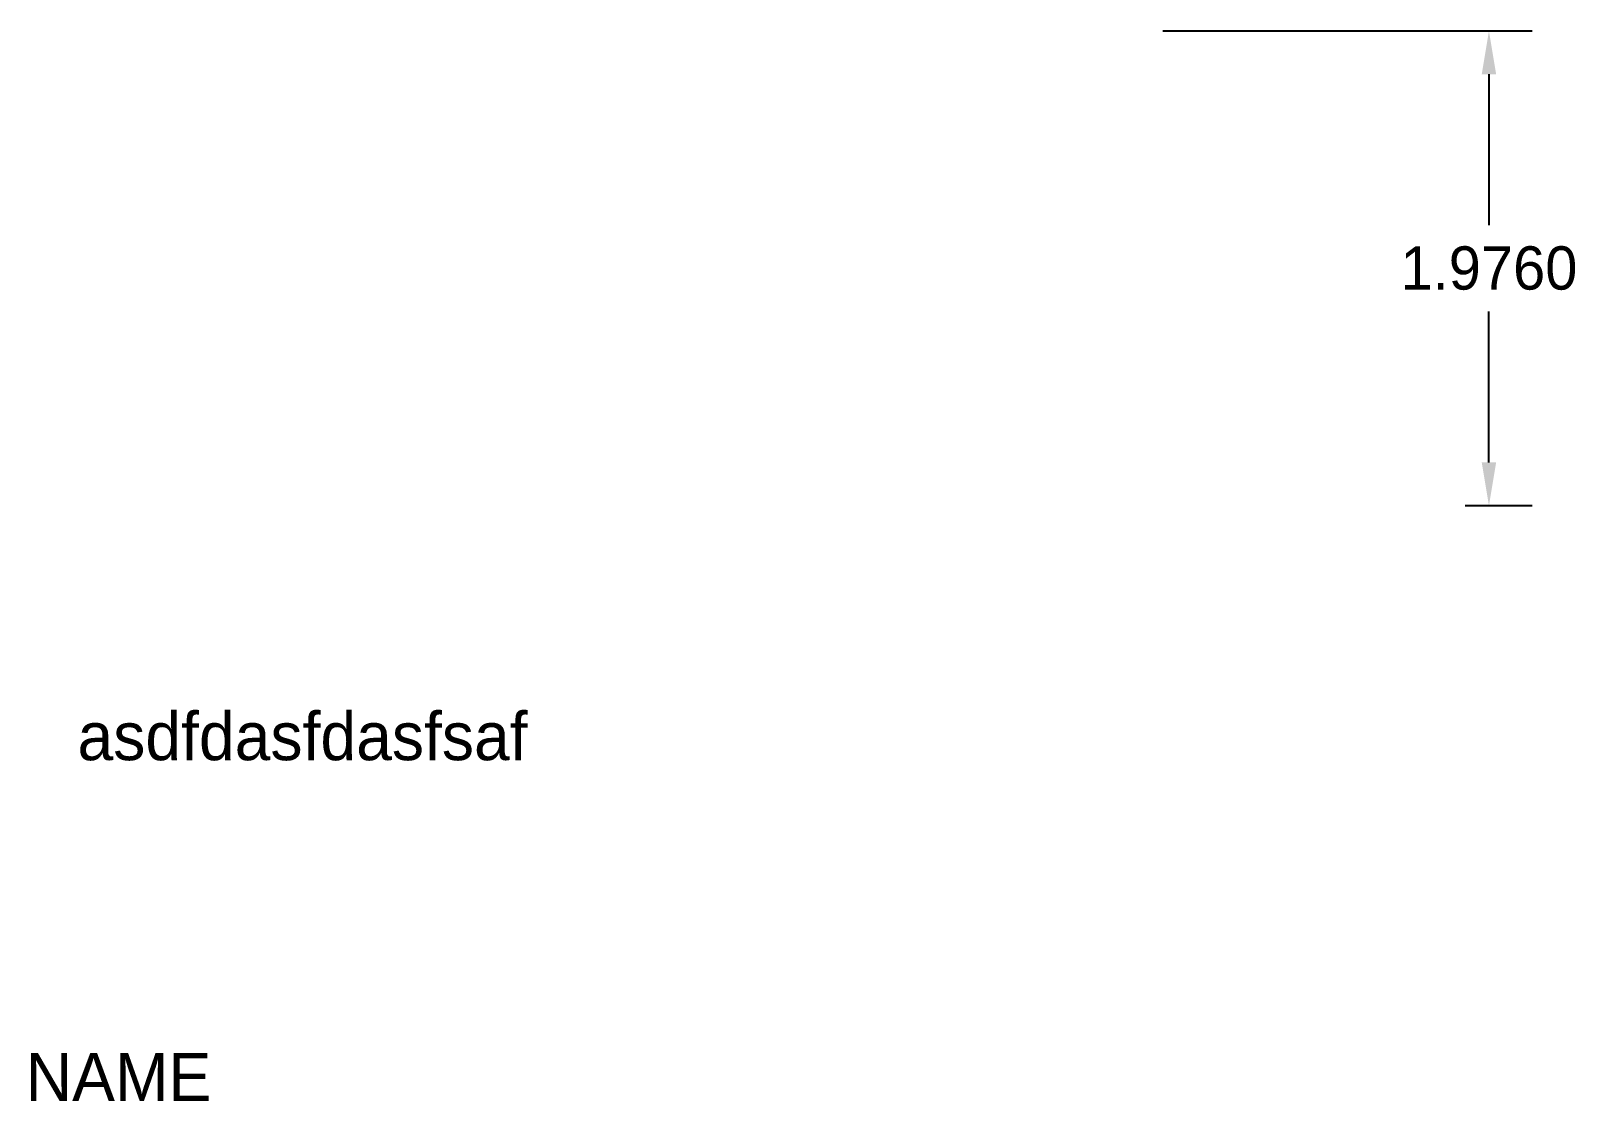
# Model space of a CAD drawing. Extents: x 5.42 to 11.86, y 3.12 to 7.57.
import ezdxf

# ---------------------------------------------------------------- set-up
doc = ezdxf.new("R2010")
doc.units = 0
doc.header["$MEASUREMENT"] = 0
doc.layers.get('0').update_dxf_attribs({"linetype": 'CONTINUOUS'})
doc.layers.get('DEFPOINTS').update_dxf_attribs({"linetype": 'CONTINUOUS'})
doc.dimstyles.get("Standard").update_dxf_attribs({"dimtxt": 0.18, "dimasz": 0.18, "dimexe": 0.18, "dimexo": 0.0625, "dimgap": 0.09, "dimtad": 0, "dimtih": 1, "dimtoh": 1, "dimdec": 4, "dimzin": 0, "dimtxsty": 'STANDARD', "dimcen": 0.09, "dimazin": 3, "dimtfac": 1, "dimtdec": 4, "dimtofl": 0, "dimtmove": 0, "dimatfit": 3, "dimtolj": 1, "dimtzin": 0})

# ---------------------------------------------------------------- blocks, each defined once
blk = doc.blocks.new('A')
blk.add_attdef('SDF', (-0.6647, 0.4311), '', height=0.2)
blk = doc.blocks.new('*D')
at = {"color": 0, "linetype": 'BYBLOCK'}
for p, q in [((10.1322, 7.5719), (11.6688, 7.5719)), ((11.4888, 7.3919), (11.4888, 6.7638)), ((11.4888, 5.7758), (11.4888, 6.4038)), ((11.3897, 5.5958), (11.6688, 5.5958))]:
    blk.add_line(p, q, dxfattribs=at)
for points in [[(11.4888, 7.5719), (11.4588, 7.3919), (11.5188, 7.3919)], [(11.4888, 5.5958), (11.4588, 5.7758), (11.5188, 5.7758)]]:
    blk.add_solid(points, dxfattribs=at)
at = {"layer": 'DEFPOINTS', "color": 0, "linetype": 'BYBLOCK'}
for p in [(10.0697, 7.5719), (11.3272, 5.5958)]:
    blk.add_point(p, dxfattribs=at)
at = {"color": 0, "linetype": 'BYBLOCK', "insert": (11.4888, 6.5838), "char_height": 0.18, "attachment_point": 5}
blk.add_mtext('\\A1;1.9760', dxfattribs=at)

msp = doc.modelspace()

# ---------------------------------------------------------------- block references
msp.add_blockref('A', (6.27927, 4.10479)).add_auto_attribs({'SDF': 'asdfdasfdasfsaf'})

# ---------------------------------------------------------------- texts
msp.add_attdef('NAME', (5.399, 3.1168), 'Value', height=0.2)

# ---------------------------------------------------------------- dimensions: what is measured, and where the dimension line sits
dim = msp.add_linear_dim(base=(11.488849, 5.595808), p1=(10.069687, 7.571856), p2=(11.327172, 5.595808), angle=90, dimstyle='STANDARD')
dim.commit()
dim.dimension.update_dxf_attribs({"geometry": '*D', "text_midpoint": (11.488849, 6.583832), "dimtype": 160})

doc.saveas('drawing.dxf')
